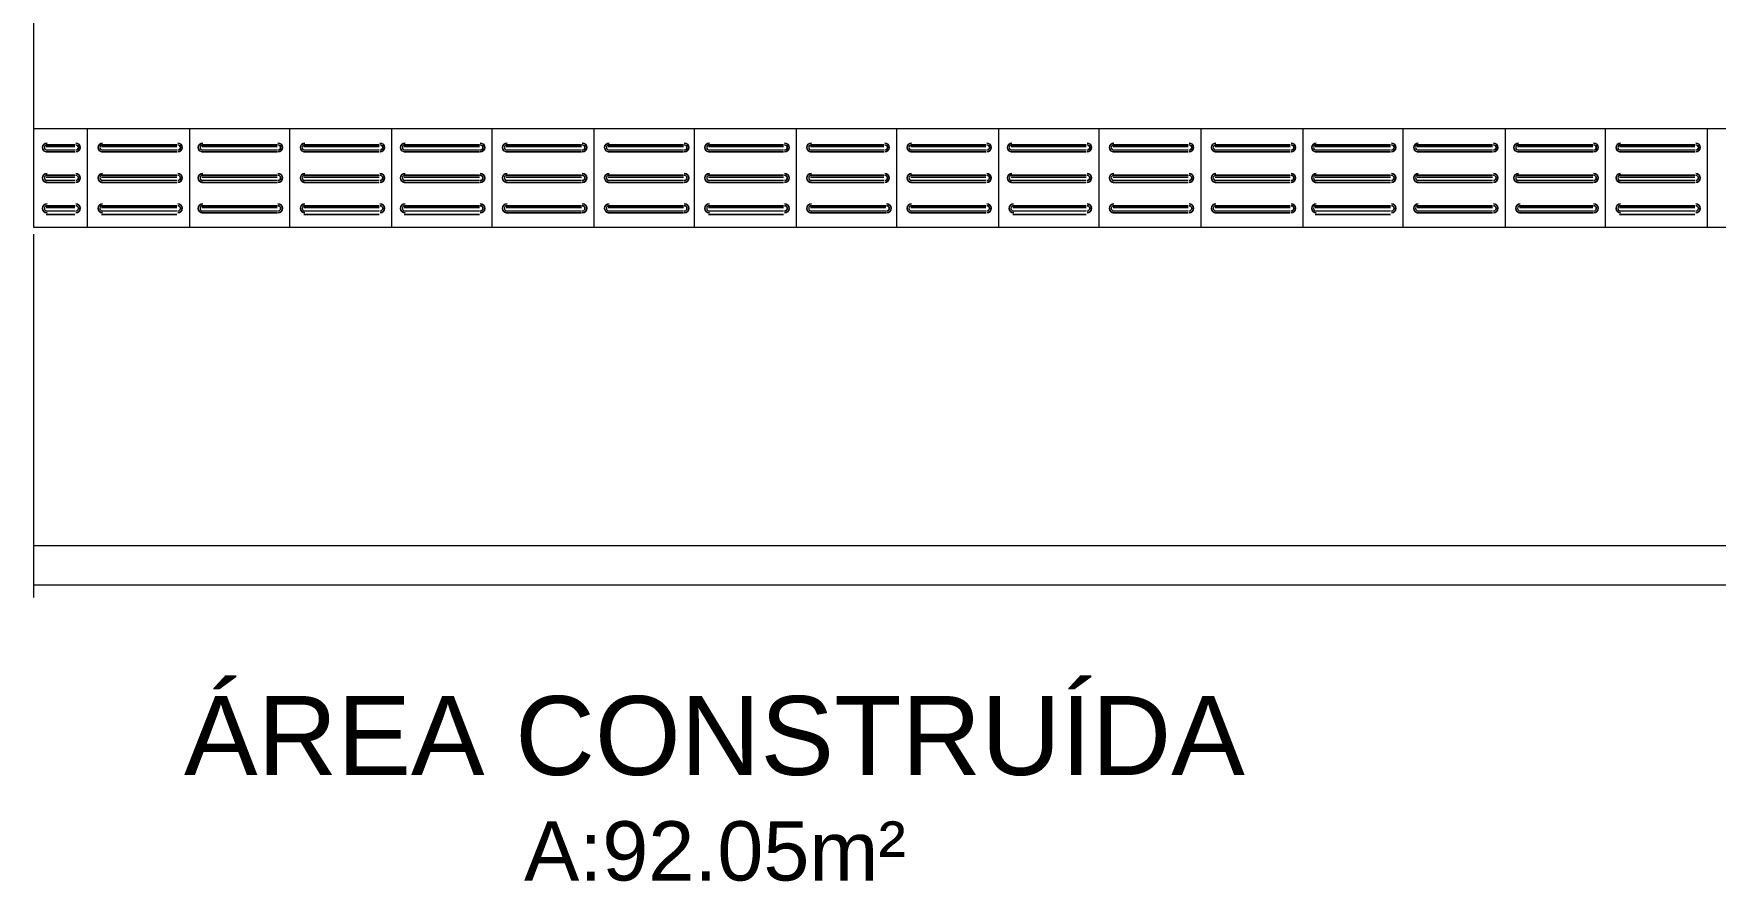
# Model space of a CAD drawing. Header units: millimetres. Extents: x 21 to 236, y 15 to 64.
# Drawn here: x 38.601 to 42.859, y 24.738 to 26.885 of the extents above; entities that cross this region are included whole.
import ezdxf

# ---------------------------------------------------------------- set-up
doc = ezdxf.new("R2010")
doc.units = ezdxf.units.MM
for name, color, linetype in [('PDF_Calçada', 210, 'Continuous'), ('PDF_Cota', 90, 'Continuous'), ('PDF_Sinalização', 1, 'Continuous'), ('PDF_Text', 70, 'Continuous')]:
    doc.layers.add(name, color=color, linetype=linetype)
doc.styles.add('PDF Arial', font='arial.ttf')

msp = doc.modelspace()

# ---------------------------------------------------------------- linework, layer by layer
at = {"layer": 'PDF_Calçada', "lineweight": 0}
for points in [[(38.6009, 26.9615), (38.6009, 26.6442)], [(38.6009, 26.3768), (38.6009, 25.4567)]]:
    msp.add_lwpolyline(points, dxfattribs=at)
at = {"layer": 'PDF_Cota', "lineweight": 0}
for points in [[(48.6039, 25.5882), (38.6009, 25.5882)], [(48.6039, 25.4885), (38.6009, 25.4885)]]:
    msp.add_lwpolyline(points, dxfattribs=at)
at = {"layer": 'PDF_Sinalização', "color": 2, "lineweight": 0}
for points in [[(43.6046, 26.6442), (38.6009, 26.6442), (38.6009, 26.3949), (43.6046, 26.3949)], [(38.7368, 26.6442), (38.7368, 26.3949)], [(38.9952, 26.6442), (38.9952, 26.3949)], [(39.249, 26.6442), (39.249, 26.3949)], [(39.5073, 26.6442), (39.5073, 26.3949)], [(39.7612, 26.6442), (39.7612, 26.3949)], [(40.0195, 26.6442), (40.0195, 26.3949)], [(40.2733, 26.6442), (40.2733, 26.3949)], [(40.5317, 26.6442), (40.5317, 26.3949)], [(40.7855, 26.6442), (40.7855, 26.3949)], [(41.0438, 26.6442), (41.0438, 26.3949)], [(41.2976, 26.6442), (41.2976, 26.3949)], [(41.556, 26.6442), (41.556, 26.3949)], [(41.8143, 26.6442), (41.8143, 26.3949)], [(42.0681, 26.6442), (42.0681, 26.3949)], [(42.3265, 26.6442), (42.3265, 26.3949)], [(42.5803, 26.6442), (42.5803, 26.3949)], [(42.8387, 26.6442), (42.8387, 26.3949)], [(38.7051, 26.5898), (38.6326, 26.5898)], [(38.9635, 26.5898), (38.7731, 26.5898)], [(39.2173, 26.5898), (39.0269, 26.5898)], [(39.4756, 26.5898), (39.2853, 26.5898)], [(39.7294, 26.5898), (39.5391, 26.5898)], [(39.9878, 26.5898), (39.7974, 26.5898)], [(40.2461, 26.5898), (40.0558, 26.5898)], [(40.4999, 26.5898), (40.3096, 26.5898)], [(40.7538, 26.5898), (40.5679, 26.5898)], [(41.0121, 26.5898), (40.8217, 26.5898)], [(41.2659, 26.5898), (41.0756, 26.5898)], [(41.5243, 26.5898), (41.3339, 26.5898)], [(41.7826, 26.5898), (41.5922, 26.5898)], [(42.0364, 26.5898), (41.8461, 26.5898)], [(42.2948, 26.5898), (42.1044, 26.5898)], [(42.5486, 26.5898), (42.3582, 26.5898)], [(42.8069, 26.5898), (42.6166, 26.5898)], [(38.7051, 26.5128), (38.6326, 26.5128)], [(38.9635, 26.5128), (38.7731, 26.5128)], [(39.2173, 26.5128), (39.0269, 26.5128)], [(39.4756, 26.5128), (39.2853, 26.5128)], [(39.7294, 26.5128), (39.5391, 26.5128)], [(39.9878, 26.5128), (39.7974, 26.5128)], [(40.2461, 26.5128), (40.0558, 26.5128)], [(40.4999, 26.5128), (40.3096, 26.5128)], [(40.7538, 26.5128), (40.5679, 26.5128)], [(41.0121, 26.5128), (40.8217, 26.5128)], [(41.2659, 26.5128), (41.0756, 26.5128)], [(41.5243, 26.5128), (41.3339, 26.5128)], [(41.7826, 26.5128), (41.5922, 26.5128)], [(42.0364, 26.5128), (41.8461, 26.5128)], [(42.2948, 26.5128), (42.1044, 26.5128)], [(42.5486, 26.5128), (42.3582, 26.5128)], [(42.8069, 26.5128), (42.6166, 26.5128)], [(38.7051, 26.4357), (38.6326, 26.4357)], [(38.9635, 26.4357), (38.7731, 26.4357)], [(39.2173, 26.4357), (39.0269, 26.4357)], [(39.4756, 26.4357), (39.2853, 26.4357)], [(39.7294, 26.4357), (39.5391, 26.4357)], [(39.9878, 26.4357), (39.7974, 26.4357)], [(40.2461, 26.4357), (40.0558, 26.4357)], [(40.4999, 26.4357), (40.3096, 26.4357)], [(40.7583, 26.4357), (40.5679, 26.4357)], [(41.0121, 26.4357), (40.8217, 26.4357)], [(41.2659, 26.4357), (41.0801, 26.4357)], [(41.5243, 26.4357), (41.3339, 26.4357)], [(41.7826, 26.4357), (41.5922, 26.4357)], [(42.0364, 26.4357), (41.8461, 26.4357)], [(42.2948, 26.4357), (42.1044, 26.4357)], [(42.5486, 26.4357), (42.3628, 26.4357)], [(42.8069, 26.4357), (42.6166, 26.4357)]]:
    msp.add_lwpolyline(points, dxfattribs=at)
for points in [[(38.6348, 26.608, 0.999999), (38.6349, 26.5853, -0.999999)], [(38.7074, 26.5853, 0.999999), (38.7073, 26.608, -0.999999)], [(38.7074, 26.5898, 0.999999), (38.7073, 26.6034, -0.999999)], [(38.7753, 26.608, 0.999999), (38.7754, 26.5853, -0.999999)], [(38.9658, 26.5853, 0.999999), (38.9657, 26.608, -0.999999)], [(38.9657, 26.5898, 0.999999), (38.9657, 26.6034, -0.999999)], [(39.0291, 26.608, 0.999999), (39.0292, 26.5853, -0.999999)], [(39.2196, 26.5853, 0.999999), (39.2195, 26.608, -0.999999)], [(39.2196, 26.5898, 0.999999), (39.2195, 26.6034, -0.999999)], [(39.2875, 26.608, 0.999999), (39.2876, 26.5853, -0.999999)], [(39.4779, 26.5853, 0.999999), (39.4778, 26.608, -0.999999)], [(39.4779, 26.5898, 0.999999), (39.4779, 26.6034, -0.999999)], [(39.5413, 26.608, 0.999999), (39.5414, 26.5853, -0.999999)], [(39.7317, 26.5853, 0.999999), (39.7317, 26.608, -0.999999)], [(39.7317, 26.5898, 0.999999), (39.7317, 26.6034, -0.999999)], [(39.7996, 26.608, 0.999999), (39.7997, 26.5853, -0.999999)], [(39.9901, 26.5853, 0.999999), (39.99, 26.608, -0.999999)], [(39.9901, 26.5898, 0.999999), (39.99, 26.6034, -0.999999)], [(40.058, 26.608, 0.999999), (40.0581, 26.5853, -0.999999)], [(40.2484, 26.5853, 0.999999), (40.2484, 26.608, -0.999999)], [(40.2484, 26.5898, 0.999999), (40.2484, 26.6034, -0.999999)], [(40.3118, 26.608, 0.999999), (40.3119, 26.5853, -0.999999)], [(40.5022, 26.5853, 0.999999), (40.5022, 26.608, -0.999999)], [(40.5022, 26.5898, 0.999999), (40.5022, 26.6034, -0.999999)], [(40.5702, 26.608, 0.999999), (40.5702, 26.5853, -0.999999)], [(40.7561, 26.5853, 0.999999), (40.756, 26.608, -0.999999)], [(40.756, 26.5898, 0.999999), (40.756, 26.6034, -0.999999)], [(40.824, 26.608, 0.999999), (40.824, 26.5853, -0.999999)], [(41.0144, 26.5853, 0.999999), (41.0143, 26.608, -0.999999)], [(41.0144, 26.5898, 0.999999), (41.0143, 26.6034, -0.999999)], [(41.0778, 26.608, 0.999999), (41.0779, 26.5853, -0.999999)], [(41.2682, 26.5853, 0.999999), (41.2681, 26.608, -0.999999)], [(41.2682, 26.5898, 0.999999), (41.2682, 26.6034, -0.999999)], [(41.3361, 26.608, 0.999999), (41.3362, 26.5853, -0.999999)], [(41.5266, 26.5853, 0.999999), (41.5265, 26.608, -0.999999)], [(41.5265, 26.5898, 0.999999), (41.5265, 26.6034, -0.999999)], [(41.5945, 26.608, 0.999999), (41.5945, 26.5853, -0.999999)], [(41.7849, 26.5853, 0.999999), (41.7848, 26.608, -0.999999)], [(41.7849, 26.5898, 0.999999), (41.7848, 26.6034, -0.999999)], [(41.8483, 26.608, 0.999999), (41.8484, 26.5853, -0.999999)], [(42.0387, 26.5853, 0.999999), (42.0386, 26.608, -0.999999)], [(42.0387, 26.5898, 0.999999), (42.0387, 26.6034, -0.999999)], [(42.1066, 26.608, 0.999999), (42.1067, 26.5853, -0.999999)], [(42.2971, 26.5853, 0.999999), (42.297, 26.608, -0.999999)], [(42.2971, 26.5898, 0.999999), (42.297, 26.6034, -0.999999)], [(42.3604, 26.608, 0.999999), (42.3605, 26.5853, -0.999999)], [(42.5509, 26.5853, 0.999999), (42.5508, 26.608, -0.999999)], [(42.5509, 26.5898, 0.999999), (42.5508, 26.6034, -0.999999)], [(42.6188, 26.608, 0.999999), (42.6189, 26.5853, -0.999999)], [(42.8092, 26.5853, 0.999999), (42.8092, 26.608, -0.999999)], [(42.8092, 26.5898, 0.999999), (42.8092, 26.6034, -0.999999)], [(38.6348, 26.5309, 0.999999), (38.6349, 26.5082, -0.999999)], [(38.7074, 26.5082, 0.999999), (38.7073, 26.5309, -0.999999)], [(38.7753, 26.5309, 0.999999), (38.7754, 26.5082, -0.999999)], [(38.9658, 26.5082, 0.999999), (38.9657, 26.5309, -0.999999)], [(39.0291, 26.5309, 0.999999), (39.0292, 26.5082, -0.999999)], [(39.2196, 26.5082, 0.999999), (39.2195, 26.5309, -0.999999)], [(39.2875, 26.5309, 0.999999), (39.2876, 26.5082, -0.999999)], [(39.4779, 26.5082, 0.999999), (39.4778, 26.5309, -0.999999)], [(39.5413, 26.5309, 0.999999), (39.5414, 26.5082, -0.999999)], [(39.7317, 26.5082, 0.999999), (39.7317, 26.5309, -0.999999)], [(39.7996, 26.5309, 0.999999), (39.7997, 26.5082, -0.999999)], [(39.9901, 26.5082, 0.999999), (39.99, 26.5309, -0.999999)], [(40.058, 26.5309, 0.999999), (40.0581, 26.5082, -0.999999)], [(40.2484, 26.5082, 0.999999), (40.2484, 26.5309, -0.999999)], [(40.3118, 26.5309, 0.999999), (40.3119, 26.5082, -0.999999)], [(40.5022, 26.5082, 0.999999), (40.5022, 26.5309, -0.999999)], [(40.5702, 26.5309, 0.999999), (40.5702, 26.5082, -0.999999)], [(40.7561, 26.5082, 0.999999), (40.756, 26.5309, -0.999999)], [(40.824, 26.5309, 0.999999), (40.824, 26.5082, -0.999999)], [(41.0144, 26.5082, 0.999999), (41.0143, 26.5309, -0.999999)], [(41.0778, 26.5309, 0.999999), (41.0779, 26.5082, -0.999999)], [(41.2682, 26.5082, 0.999999), (41.2681, 26.5309, -0.999999)], [(41.3361, 26.5309, 0.999999), (41.3362, 26.5082, -0.999999)], [(41.5266, 26.5082, 0.999999), (41.5265, 26.5309, -0.999999)], [(41.5945, 26.5309, 0.999999), (41.5945, 26.5082, -0.999999)], [(41.7849, 26.5082, 0.999999), (41.7848, 26.5309, -0.999999)], [(41.8483, 26.5309, 0.999999), (41.8484, 26.5082, -0.999999)], [(42.0387, 26.5082, 0.999999), (42.0386, 26.5309, -0.999999)], [(42.1066, 26.5309, 0.999999), (42.1067, 26.5082, -0.999999)], [(42.2971, 26.5082, 0.999999), (42.297, 26.5309, -0.999999)], [(42.3604, 26.5309, 0.999999), (42.3605, 26.5082, -0.999999)], [(42.5509, 26.5082, 0.999999), (42.5508, 26.5309, -0.999999)], [(42.6188, 26.5309, 0.999999), (42.6189, 26.5082, -0.999999)], [(42.8092, 26.5082, 0.999999), (42.8092, 26.5309, -0.999999)], [(38.7074, 26.5128, 0.999999), (38.7073, 26.5264, -0.999999)], [(38.9657, 26.5128, 0.999999), (38.9657, 26.5264, -0.999999)], [(39.2196, 26.5128, 0.999999), (39.2195, 26.5264, -0.999999)], [(39.4779, 26.5128, 0.999999), (39.4779, 26.5264, -0.999999)], [(39.7317, 26.5128, 0.999999), (39.7317, 26.5264, -0.999999)], [(39.9901, 26.5128, 0.999999), (39.99, 26.5264, -0.999999)], [(40.2484, 26.5128, 0.999999), (40.2484, 26.5264, -0.999999)], [(40.5022, 26.5128, 0.999999), (40.5022, 26.5264, -0.999999)], [(40.756, 26.5128, 0.999999), (40.756, 26.5264, -0.999999)], [(41.0144, 26.5128, 0.999999), (41.0143, 26.5264, -0.999999)], [(41.2682, 26.5128, 0.999999), (41.2682, 26.5264, -0.999999)], [(41.5265, 26.5128, 0.999999), (41.5265, 26.5264, -0.999999)], [(41.7849, 26.5128, 0.999999), (41.7848, 26.5264, -0.999999)], [(42.0387, 26.5128, 0.999999), (42.0387, 26.5264, -0.999999)], [(42.2971, 26.5128, 0.999999), (42.297, 26.5264, -0.999999)], [(42.5509, 26.5128, 0.999999), (42.5508, 26.5264, -0.999999)], [(42.8092, 26.5128, 0.999999), (42.8092, 26.5264, -0.999999)], [(38.6348, 26.4539, 0.999999), (38.6349, 26.4312, -0.999999)], [(38.7074, 26.4312, 0.999999), (38.7073, 26.4539, -0.999999)], [(38.7074, 26.4357, 0.999999), (38.7073, 26.4493, -0.999999)], [(38.7753, 26.4539, 0.999999), (38.7754, 26.4312, -0.999999)], [(38.9658, 26.4312, 0.999999), (38.9657, 26.4539, -0.999999)], [(38.9657, 26.4357, 0.999999), (38.9657, 26.4493, -0.999999)], [(39.0291, 26.4539, 0.999999), (39.0292, 26.4312, -0.999999)], [(39.2196, 26.4312, 0.999999), (39.2195, 26.4539, -0.999999)], [(39.2196, 26.4357, 0.999999), (39.2195, 26.4493, -0.999999)], [(39.2875, 26.4539, 0.999999), (39.2876, 26.4312, -0.999999)], [(39.4779, 26.4312, 0.999999), (39.4778, 26.4539, -0.999999)], [(39.4779, 26.4357, 0.999999), (39.4779, 26.4493, -0.999999)], [(39.5413, 26.4539, 0.999999), (39.5414, 26.4312, -0.999999)], [(39.7317, 26.4312, 0.999999), (39.7317, 26.4539, -0.999999)], [(39.7317, 26.4357, 0.999999), (39.7317, 26.4493, -0.999999)], [(39.7996, 26.4539, 0.999999), (39.7997, 26.4312, -0.999999)], [(39.9901, 26.4312, 0.999999), (39.99, 26.4539, -0.999999)], [(39.9901, 26.4357, 0.999999), (39.99, 26.4493, -0.999999)], [(40.058, 26.4539, 0.999999), (40.0581, 26.4312, -0.999999)], [(40.2484, 26.4312, 0.999999), (40.2484, 26.4539, -0.999999)], [(40.2484, 26.4357, 0.999999), (40.2484, 26.4493, -0.999999)], [(40.3118, 26.4539, 0.999999), (40.3119, 26.4312, -0.999999)], [(40.5022, 26.4312, 0.999999), (40.5022, 26.4539, -0.999999)], [(40.5022, 26.4357, 0.999999), (40.5022, 26.4493, -0.999999)], [(40.5702, 26.4539, 0.999999), (40.5702, 26.4312, -0.999999)], [(40.7606, 26.4312, 0.999999), (40.7605, 26.4539, -0.999999)], [(40.7606, 26.4357, 0.999999), (40.7605, 26.4493, -0.999999)], [(40.824, 26.4539, 0.999999), (40.824, 26.4312, -0.999999)], [(41.0144, 26.4312, 0.999999), (41.0143, 26.4539, -0.999999)], [(41.0144, 26.4357, 0.999999), (41.0143, 26.4493, -0.999999)], [(41.0823, 26.4539, 0.999999), (41.0824, 26.4312, -0.999999)], [(41.2682, 26.4312, 0.999999), (41.2681, 26.4539, -0.999999)], [(41.2682, 26.4357, 0.999999), (41.2682, 26.4493, -0.999999)], [(41.3361, 26.4539, 0.999999), (41.3362, 26.4312, -0.999999)], [(41.5266, 26.4312, 0.999999), (41.5265, 26.4539, -0.999999)], [(41.5265, 26.4357, 0.999999), (41.5265, 26.4493, -0.999999)], [(41.5945, 26.4539, 0.999999), (41.5945, 26.4312, -0.999999)], [(41.7849, 26.4312, 0.999999), (41.7848, 26.4539, -0.999999)], [(41.7849, 26.4357, 0.999999), (41.7848, 26.4493, -0.999999)], [(41.8483, 26.4539, 0.999999), (41.8484, 26.4312, -0.999999)], [(42.0387, 26.4312, 0.999999), (42.0386, 26.4539, -0.999999)], [(42.0387, 26.4357, 0.999999), (42.0387, 26.4493, -0.999999)], [(42.1066, 26.4539, 0.999999), (42.1067, 26.4312, -0.999999)], [(42.2971, 26.4312, 0.999999), (42.297, 26.4539, -0.999999)], [(42.2971, 26.4357, 0.999999), (42.297, 26.4493, -0.999999)], [(42.365, 26.4539, 0.999999), (42.3651, 26.4312, -0.999999)], [(42.5509, 26.4312, 0.999999), (42.5508, 26.4539, -0.999999)], [(42.5509, 26.4357, 0.999999), (42.5508, 26.4493, -0.999999)], [(42.6188, 26.4539, 0.999999), (42.6189, 26.4312, -0.999999)], [(42.8092, 26.4312, 0.999999), (42.8092, 26.4539, -0.999999)], [(42.8092, 26.4357, 0.999999), (42.8092, 26.4493, -0.999999)]]:
    msp.add_lwpolyline(points, format="xyb", close=True, dxfattribs=at)
for points in [[(38.6326, 26.6034), (38.7051, 26.6034)], [(38.7051, 26.5989), (38.6326, 26.5989)], [(38.7051, 26.5853), (38.6326, 26.5853)], [(38.7731, 26.6034), (38.9635, 26.6034)], [(38.9635, 26.5989), (38.7731, 26.5989)], [(38.9635, 26.5853), (38.7731, 26.5853)], [(39.0269, 26.6034), (39.2173, 26.6034)], [(39.2173, 26.5989), (39.0269, 26.5989)], [(39.2173, 26.5853), (39.0269, 26.5853)], [(39.2853, 26.6034), (39.4756, 26.6034)], [(39.4756, 26.5989), (39.2853, 26.5989)], [(39.4756, 26.5853), (39.2853, 26.5853)], [(39.5391, 26.6034), (39.7294, 26.6034)], [(39.7294, 26.5989), (39.5391, 26.5989)], [(39.7294, 26.5853), (39.5391, 26.5853)], [(39.7974, 26.6034), (39.9878, 26.6034)], [(39.9878, 26.5989), (39.7974, 26.5989)], [(39.9878, 26.5853), (39.7974, 26.5853)], [(40.0558, 26.6034), (40.2461, 26.6034)], [(40.2461, 26.5989), (40.0558, 26.5989)], [(40.2461, 26.5853), (40.0558, 26.5853)], [(40.3096, 26.6034), (40.4999, 26.6034)], [(40.4999, 26.5989), (40.3096, 26.5989)], [(40.4999, 26.5853), (40.3096, 26.5853)], [(40.5679, 26.6034), (40.7538, 26.6034)], [(40.7538, 26.5989), (40.5679, 26.5989)], [(40.7538, 26.5853), (40.5679, 26.5853)], [(40.8217, 26.6034), (41.0121, 26.6034)], [(41.0121, 26.5989), (40.8217, 26.5989)], [(41.0121, 26.5853), (40.8217, 26.5853)], [(41.0756, 26.6034), (41.2659, 26.6034)], [(41.2659, 26.5989), (41.0756, 26.5989)], [(41.2659, 26.5853), (41.0756, 26.5853)], [(41.3339, 26.6034), (41.5243, 26.6034)], [(41.5243, 26.5989), (41.3339, 26.5989)], [(41.5243, 26.5853), (41.3339, 26.5853)], [(41.5922, 26.6034), (41.7826, 26.6034)], [(41.7826, 26.5989), (41.5922, 26.5989)], [(41.7826, 26.5853), (41.5922, 26.5853)], [(41.8461, 26.6034), (42.0364, 26.6034)], [(42.0364, 26.5989), (41.8461, 26.5989)], [(42.0364, 26.5853), (41.8461, 26.5853)], [(42.1044, 26.6034), (42.2948, 26.6034)], [(42.2948, 26.5989), (42.1044, 26.5989)], [(42.2948, 26.5853), (42.1044, 26.5853)], [(42.3582, 26.6034), (42.5486, 26.6034)], [(42.5486, 26.5989), (42.3582, 26.5989)], [(42.5486, 26.5853), (42.3582, 26.5853)], [(42.6166, 26.6034), (42.8069, 26.6034)], [(42.8069, 26.5989), (42.6166, 26.5989)], [(42.8069, 26.5853), (42.6166, 26.5853)], [(38.6326, 26.5264), (38.7051, 26.5264)], [(38.7051, 26.5218), (38.6326, 26.5218)], [(38.7051, 26.5082), (38.6326, 26.5082)], [(38.7731, 26.5264), (38.9635, 26.5264)], [(38.9635, 26.5218), (38.7731, 26.5218)], [(38.9635, 26.5082), (38.7731, 26.5082)], [(39.0269, 26.5264), (39.2173, 26.5264)], [(39.2173, 26.5218), (39.0269, 26.5218)], [(39.2173, 26.5082), (39.0269, 26.5082)], [(39.2853, 26.5264), (39.4756, 26.5264)], [(39.4756, 26.5218), (39.2853, 26.5218)], [(39.4756, 26.5082), (39.2853, 26.5082)], [(39.5391, 26.5264), (39.7294, 26.5264)], [(39.7294, 26.5218), (39.5391, 26.5218)], [(39.7294, 26.5082), (39.5391, 26.5082)], [(39.7974, 26.5264), (39.9878, 26.5264)], [(39.9878, 26.5218), (39.7974, 26.5218)], [(39.9878, 26.5082), (39.7974, 26.5082)], [(40.0558, 26.5264), (40.2461, 26.5264)], [(40.2461, 26.5218), (40.0558, 26.5218)], [(40.2461, 26.5082), (40.0558, 26.5082)], [(40.3096, 26.5264), (40.4999, 26.5264)], [(40.4999, 26.5218), (40.3096, 26.5218)], [(40.4999, 26.5082), (40.3096, 26.5082)], [(40.5679, 26.5264), (40.7538, 26.5264)], [(40.7538, 26.5218), (40.5679, 26.5218)], [(40.7538, 26.5082), (40.5679, 26.5082)], [(40.8217, 26.5264), (41.0121, 26.5264)], [(41.0121, 26.5218), (40.8217, 26.5218)], [(41.0121, 26.5082), (40.8217, 26.5082)], [(41.0756, 26.5264), (41.2659, 26.5264)], [(41.2659, 26.5218), (41.0756, 26.5218)], [(41.2659, 26.5082), (41.0756, 26.5082)], [(41.3339, 26.5264), (41.5243, 26.5264)], [(41.5243, 26.5218), (41.3339, 26.5218)], [(41.5243, 26.5082), (41.3339, 26.5082)], [(41.5922, 26.5264), (41.7826, 26.5264)], [(41.7826, 26.5218), (41.5922, 26.5218)], [(41.7826, 26.5082), (41.5922, 26.5082)], [(41.8461, 26.5264), (42.0364, 26.5264)], [(42.0364, 26.5218), (41.8461, 26.5218)], [(42.0364, 26.5082), (41.8461, 26.5082)], [(42.1044, 26.5264), (42.2948, 26.5264)], [(42.2948, 26.5218), (42.1044, 26.5218)], [(42.2948, 26.5082), (42.1044, 26.5082)], [(42.3582, 26.5264), (42.5486, 26.5264)], [(42.5486, 26.5218), (42.3582, 26.5218)], [(42.5486, 26.5082), (42.3582, 26.5082)], [(42.6166, 26.5264), (42.8069, 26.5264)], [(42.8069, 26.5218), (42.6166, 26.5218)], [(42.8069, 26.5082), (42.6166, 26.5082)], [(38.6326, 26.4493), (38.7051, 26.4493)], [(38.7051, 26.4448), (38.6326, 26.4448)], [(38.7731, 26.4493), (38.9635, 26.4493)], [(38.9635, 26.4448), (38.7731, 26.4448)], [(39.0269, 26.4493), (39.2173, 26.4493)], [(39.2173, 26.4448), (39.0269, 26.4448)], [(39.2853, 26.4493), (39.4756, 26.4493)], [(39.4756, 26.4448), (39.2853, 26.4448)], [(39.5391, 26.4493), (39.7294, 26.4493)], [(39.7294, 26.4448), (39.5391, 26.4448)], [(39.7974, 26.4493), (39.9878, 26.4493)], [(39.9878, 26.4448), (39.7974, 26.4448)], [(40.0558, 26.4493), (40.2461, 26.4493)], [(40.2461, 26.4448), (40.0558, 26.4448)], [(40.3096, 26.4493), (40.4999, 26.4493)], [(40.4999, 26.4448), (40.3096, 26.4448)], [(40.5679, 26.4493), (40.7583, 26.4493)], [(40.7583, 26.4448), (40.5679, 26.4448)], [(40.8217, 26.4493), (41.0121, 26.4493)], [(41.0121, 26.4448), (40.8217, 26.4448)], [(41.0801, 26.4493), (41.2659, 26.4493)], [(41.2659, 26.4448), (41.0801, 26.4448)], [(41.3339, 26.4493), (41.5243, 26.4493)], [(41.5243, 26.4448), (41.3339, 26.4448)], [(41.5922, 26.4493), (41.7826, 26.4493)], [(41.7826, 26.4448), (41.5922, 26.4448)], [(41.8461, 26.4493), (42.0364, 26.4493)], [(42.0364, 26.4448), (41.8461, 26.4448)], [(42.1044, 26.4493), (42.2948, 26.4493)], [(42.2948, 26.4448), (42.1044, 26.4448)], [(42.3628, 26.4493), (42.5486, 26.4493)], [(42.5486, 26.4448), (42.3628, 26.4448)], [(42.6166, 26.4493), (42.8069, 26.4493)], [(42.8069, 26.4448), (42.6166, 26.4448)], [(38.7051, 26.4267), (38.6326, 26.4267)], [(38.9635, 26.4267), (38.7731, 26.4267)], [(39.2173, 26.4312), (39.0269, 26.4312)], [(39.4756, 26.4267), (39.2853, 26.4267)], [(39.7294, 26.4267), (39.5391, 26.4267)], [(39.9878, 26.4312), (39.7974, 26.4312)], [(40.2461, 26.4312), (40.0558, 26.4312)], [(40.4999, 26.4267), (40.3096, 26.4267)], [(40.7583, 26.4312), (40.5679, 26.4312)], [(41.0121, 26.4312), (40.8217, 26.4312)], [(41.2659, 26.4267), (41.0801, 26.4267)], [(41.5243, 26.4312), (41.3339, 26.4312)], [(41.7826, 26.4312), (41.5922, 26.4312)], [(42.0364, 26.4267), (41.8461, 26.4267)], [(42.2948, 26.4312), (42.1044, 26.4312)], [(42.5486, 26.4312), (42.3628, 26.4312)], [(42.8069, 26.4267), (42.6166, 26.4267)]]:
    msp.add_lwpolyline(points, close=True, dxfattribs=at)
for centre in [(38.6349, 26.5966), (38.7754, 26.5966), (39.0292, 26.5966), (39.2875, 26.5966), (39.5413, 26.5966), (39.7997, 26.5966), (40.058, 26.5966), (40.3118, 26.5966), (40.5702, 26.5966), (40.824, 26.5966), (41.0778, 26.5966), (41.3362, 26.5966), (41.5945, 26.5966), (41.8483, 26.5966), (42.1067, 26.5966), (42.3605, 26.5966), (42.6188, 26.5966), (38.6349, 26.5196), (38.7754, 26.5196), (39.0292, 26.5196), (39.2875, 26.5196), (39.5413, 26.5196), (39.7997, 26.5196), (40.058, 26.5196), (40.3118, 26.5196), (40.5702, 26.5196), (40.824, 26.5196), (41.0778, 26.5196), (41.3362, 26.5196), (41.5945, 26.5196), (41.8483, 26.5196), (42.1067, 26.5196), (42.3605, 26.5196), (42.6188, 26.5196), (38.6349, 26.4425), (38.7754, 26.4425), (39.0292, 26.4425), (39.2875, 26.4425), (39.5413, 26.4425), (39.7997, 26.4425), (40.058, 26.4425), (40.3118, 26.4425), (40.5702, 26.4425), (40.824, 26.4425), (41.0823, 26.4425), (41.3362, 26.4425), (41.5945, 26.4425), (41.8483, 26.4425), (42.1067, 26.4425), (42.365, 26.4425), (42.6188, 26.4425)]:
    msp.add_arc(centre, 0.0068, 90.1869, 270.1867, dxfattribs=at)

# ---------------------------------------------------------------- texts
at = {"layer": 'PDF_Text', "attachment_point": 7, "style": 'PDF Arial'}
for s, insert, char_height in [('ÁREA CONSTRUÍDA', (38.9816, 25.0046), 0.200049), ('A:92.05m²', (39.8427, 24.7381), 0.15003)]:
    msp.add_mtext(s, dxfattribs=dict(at, insert=insert, char_height=char_height))

doc.saveas('drawing.dxf')
